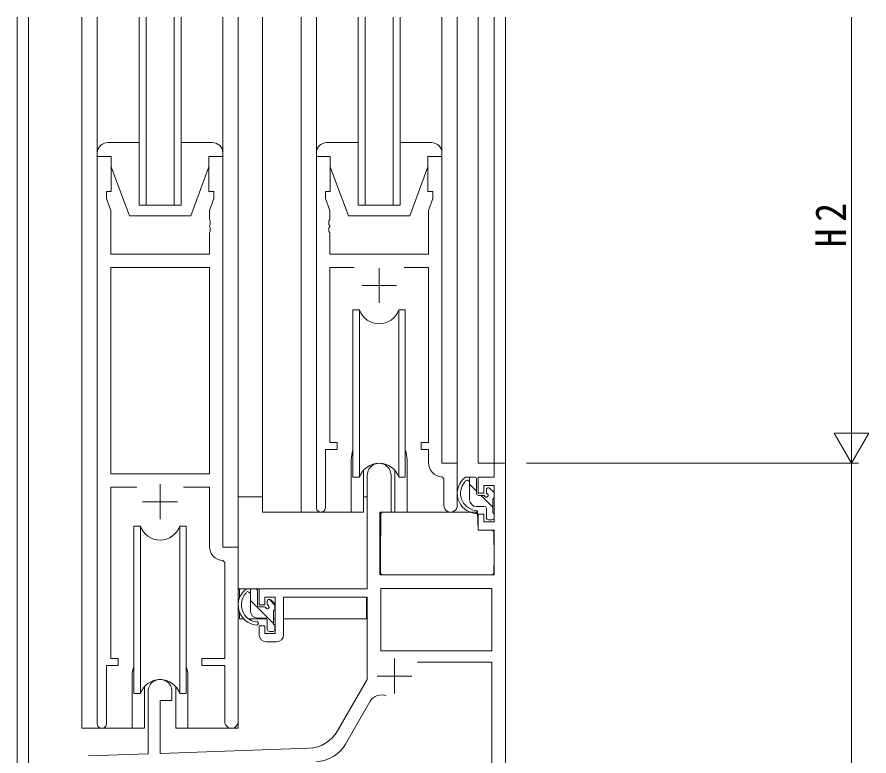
# Model space of a CAD drawing. Units: millimetres, scale not verified. Extents: x -594 to 539, y -420 to 386.
# Drawn here: x -420.5 to -298.4, y 159.8 to 265.7 of the extents above; entities that cross this region are included whole.
import ezdxf

# ---------------------------------------------------------------- set-up
doc = ezdxf.new("R2010")
doc.units = ezdxf.units.MM
doc.header["$LTSCALE"] = 2
for name, color, linetype, lineweight in [('0-3_YKK_11', 7, 'Continuous', 9), ('0-4_YKK_12', 2, 'Continuous', 9), ('0-6_YKK_13', 4, 'Continuous', 9), ('0-7_YKK_D', 6, 'Continuous', 9)]:
    doc.layers.add(name, color=color, linetype=linetype, lineweight=lineweight)
doc.styles.add('ＭＳ ゴシック', font='')
doc.styles.get('ＭＳ ゴシック').set_extended_font_data('MS Gothic')

msp = doc.modelspace()

# ---------------------------------------------------------------- linework, layer by layer
at = {"layer": '0-3_YKK_11'}
for p, q in [((-409, 245.741), (-409, 164.391)), ((-407, 245.741), (-409, 245.741)), ((-407, 240.741), (-407, 245.741)), ((-393, 245.741), (-393, 240.741)), ((-391, 245.741), (-393, 245.741)), ((-391, 189.741), (-391, 245.741)), ((-377.6, 245.741), (-377.6, 195.391)), ((-375.6, 245.741), (-377.6, 245.741)), ((-375.6, 240.741), (-375.6, 245.741)), ((-361.6, 245.741), (-361.6, 240.741)), ((-359.6, 245.741), (-361.6, 245.741)), ((-359.6, 201.741), (-359.6, 245.741)), ((-407.7, 240.741), (-407, 240.741)), ((-407.7, 239.741), (-407.7, 240.741)), ((-393, 240.741), (-392.3, 240.741)), ((-392.3, 240.741), (-392.3, 239.741)), ((-376.3, 240.741), (-375.6, 240.741)), ((-376.3, 239.741), (-376.3, 240.741)), ((-361.6, 240.741), (-360.9, 240.741)), ((-360.9, 240.741), (-360.9, 239.741)), ((-407.07, 238.01), (-407.7, 239.741)), ((-392.3, 239.741), (-392.93, 238.01)), ((-375.67, 238.01), (-376.3, 239.741)), ((-360.9, 239.741), (-361.53, 238.01)), ((-407.07, 231.741), (-407.07, 238.01)), ((-392.93, 238.01), (-392.93, 236.699)), ((-375.67, 236.699), (-375.67, 238.01)), ((-361.53, 238.01), (-361.53, 231.741)), ((-392.93, 236.699), (-392.81, 236.516)), ((-392.81, 235.966), (-392.93, 235.783)), ((-392.93, 235.783), (-392.93, 235.699)), ((-392.93, 235.699), (-392.81, 235.516)), ((-392.81, 236.516), (-392.81, 235.966)), ((-375.79, 236.516), (-375.67, 236.699)), ((-375.79, 235.966), (-375.79, 236.516)), ((-375.67, 235.783), (-375.79, 235.966)), ((-375.79, 235.516), (-375.67, 235.699)), ((-375.67, 235.699), (-375.67, 235.783)), ((-392.81, 234.966), (-392.93, 234.783)), ((-392.93, 234.783), (-392.93, 231.741)), ((-392.81, 235.516), (-392.81, 234.966)), ((-375.79, 234.966), (-375.79, 235.516)), ((-375.67, 234.783), (-375.79, 234.966)), ((-375.67, 231.741), (-375.67, 234.783)), ((-392.93, 231.741), (-407.07, 231.741)), ((-361.53, 231.741), (-375.67, 231.741)), ((-407.07, 229.811), (-407.07, 200.241)), ((-392.93, 229.811), (-407.07, 229.811)), ((-407.07, 229.811), (-407.07, 200.241)), ((-392.93, 200.241), (-392.93, 229.811)), ((-375.67, 229.811), (-372.187, 229.811)), ((-375.67, 204.741), (-375.67, 229.811)), ((-368.6, 229.741), (-368.6, 224.741)), ((-365.013, 229.811), (-361.53, 229.811)), ((-361.53, 229.811), (-361.53, 204.741)), ((-371.1, 227.241), (-366.1, 227.241)), ((-374.6, 204.741), (-375.67, 204.741)), ((-374.6, 203.741), (-374.6, 204.741)), ((-362.6, 204.741), (-362.6, 203.741)), ((-361.53, 204.741), (-362.6, 204.741)), ((-376.3, 203.741), (-374.6, 203.741)), ((-376.3, 195.391), (-376.3, 203.741)), ((-362.6, 203.741), (-361.53, 203.741)), ((-361.53, 203.741), (-361.53, 201.811)), ((-357.4, 201.741), (-359.6, 201.741)), ((-357.4, 195.706), (-357.4, 201.741)), ((-352.13, 201.741), (-350.5, 201.741)), ((-352.13, 199.741), (-352.13, 201.741)), ((-350.5, 201.741), (-350.5, 101.741)), ((-407.07, 200.241), (-392.93, 200.241)), ((-370.3, 183.741), (-370.3, 200.041)), ((-366.9, 200.041), (-366.9, 194.741)), ((-359.617, 199.813), (-359.33, 199.513)), ((-359.33, 199.513), (-359.33, 195.706)), ((-354.4, 199.741), (-352.13, 199.741)), ((-354.4, 197.441), (-354.4, 199.741)), ((-407.07, 198.311), (-403.351, 198.311)), ((-407.07, 173.741), (-407.07, 198.311)), ((-400, 198.741), (-400, 193.741)), ((-396.65, 198.311), (-392.93, 198.311)), ((-392.93, 198.311), (-392.93, 189.811)), ((-353.6, 198.541), (-353.6, 197.441)), ((-352.13, 198.541), (-353.6, 198.541)), ((-352.13, 193.341), (-352.13, 198.541)), ((-353.6, 197.441), (-354.4, 197.441)), ((-402.5, 196.241), (-397.5, 196.241)), ((-368.5, 194.741), (-368.5, 185.741)), ((-366.9, 194.741), (-368.5, 194.741)), ((-354.4, 194.441), (-353.6, 194.441)), ((-354.4, 192.141), (-354.4, 194.441)), ((-353.6, 194.441), (-353.6, 193.341)), ((-353.6, 193.341), (-352.13, 193.341)), ((-352.13, 192.141), (-354.4, 192.141)), ((-352.13, 185.741), (-352.13, 192.141)), ((-388.8, 189.741), (-391, 189.741)), ((-388.8, 164.706), (-388.8, 189.741)), ((-391.017, 187.813), (-390.73, 187.513)), ((-390.73, 187.513), (-390.73, 173.741)), ((-368.5, 185.741), (-352.13, 185.741)), ((-385.8, 183.741), (-370.3, 183.741)), ((-385.8, 181.441), (-385.8, 183.741)), ((-352.43, 183.811), (-368.37, 183.811)), ((-368.37, 183.811), (-368.37, 174.841)), ((-352.43, 183.811), (-368.37, 183.811)), ((-352.43, 174.841), (-352.43, 183.811)), ((-385, 182.541), (-385, 181.441)), ((-383.5, 182.541), (-385, 182.541)), ((-383.5, 177.341), (-383.5, 182.541)), ((-382.3, 182.541), (-382.3, 177.141)), ((-370.3, 182.541), (-382.3, 182.541)), ((-370.3, 170.741), (-370.3, 182.541)), ((-385, 181.441), (-385.8, 181.441)), ((-385.8, 178.441), (-385, 178.441)), ((-385.8, 177.141), (-385.8, 178.441)), ((-385, 178.441), (-385, 177.341)), ((-385, 177.341), (-383.5, 177.341)), ((-383.3, 176.141), (-384.8, 176.141)), ((-368.37, 174.841), (-352.43, 174.841)), ((-406, 173.741), (-407.07, 173.741)), ((-406, 172.741), (-406, 173.741)), ((-394, 173.741), (-394, 172.741)), ((-390.73, 173.741), (-394, 173.741)), ((-366.4, 173.741), (-366.4, 168.741)), ((-407.7, 172.741), (-406, 172.741)), ((-407.7, 164.391), (-407.7, 172.741)), ((-394, 172.741), (-390.73, 172.741)), ((-390.73, 172.741), (-390.73, 164.706)), ((-352.43, 173.211), (-363.114, 173.211)), ((-352.43, 124.171), (-352.43, 173.211)), ((-368.9, 171.241), (-363.9, 171.241)), ((-374.555, 163.373), (-370.3, 170.741)), ((-401.7, 160.073), (-401.7, 169.041)), ((-398.3, 169.041), (-398.3, 167.741)), ((-400, 167.741), (-400, 160.132)), ((-398.3, 167.741), (-400, 167.741)), ((-369.869, 167.628), (-373.418, 161.481)), ((-410.235, 159.775), (-401.7, 160.073)), ((-400, 160.132), (-378.71, 160.876))]:
    msp.add_line(p, q, dxfattribs=at)
for centre, radius, start, end in [((-368.6, 200.041), 1.7, 359.99998, 180), ((-359.53, 201.811), 2, 179.99998, 267.50807), ((-376.95, 195.391), 0.65, 179.99998, 0), ((-358.365, 195.706), 0.965, 179.99998, 0), ((-390.93, 189.811), 2, 179.99998, 267.50807), ((-384.8, 177.141), 1, 180, 269.99998), ((-383.3, 177.141), 1, 270, 359.99998), ((-400, 169.041), 1.7, 359.99998, 180), ((-368.31, 166.729), 1.8, 67.06293, 150), ((-408.35, 164.391), 0.65, 179.99998, 0), ((-389.765, 164.706), 0.965, 179.99998, 0), ((-378.885, 165.873), 5, 271.99998, 329.99998), ((-377.748, 163.981), 5, 272, 330)]:
    msp.add_arc(centre, radius, start, end, dxfattribs=at)
at = {"layer": '0-4_YKK_12'}
for p, q in [((-420.5, 158.041), (-420.5, 265.741)), ((-418.87, 265.741), (-418.87, 148.141)), ((-411.2, 265.741), (-411.2, 163.741)), ((-403, 238.741), (-403, 265.741)), ((-402, 265.741), (-402, 238.741)), ((-398, 238.741), (-398, 265.741)), ((-397, 265.741), (-397, 238.741)), ((-388.8, 265.741), (-388.8, 163.741)), ((-385.3, 265.741), (-385.3, 194.741)), ((-379.8, 265.741), (-379.8, 194.741)), ((-371.6, 238.741), (-371.6, 265.741)), ((-370.6, 265.741), (-370.6, 238.741)), ((-366.6, 238.741), (-366.6, 265.741)), ((-365.6, 265.741), (-365.6, 238.741)), ((-357.4, 265.741), (-357.4, 201.441)), ((-354.4, 265.741), (-354.4, 201.741)), ((-352.13, 201.741), (-352.13, 265.741)), ((-350.5, 265.741), (-350.5, 201.741)), ((-397, 238.741), (-403, 238.741)), ((-365.6, 238.741), (-371.6, 238.741)), ((-372.6, 202.241), (-372.6, 194.741)), ((-364.6, 202.241), (-364.6, 194.741)), ((-351.83, 201.741), (-354.4, 201.741)), ((-372.6, 194.741), (-385.3, 194.741)), ((-404, 171.241), (-404, 163.741)), ((-396, 171.241), (-396, 163.741)), ((-404, 163.741), (-411.2, 163.741)), ((-388.8, 163.741), (-396, 163.741))]:
    msp.add_line(p, q, dxfattribs=at)
for centre, start, end in [((-368.6, 202.241), 159.63586, 179.99998), ((-368.6, 202.241), 0, 20.36412), ((-400, 171.241), 159.63586, 179.99998), ((-400, 171.241), 0, 20.36412)]:
    msp.add_arc(centre, 4, start, end, dxfattribs=at)
at = {"layer": '0-6_YKK_13'}
for p, q in [((-409, 265.741), (-409, 246.241)), ((-391, 265.741), (-391, 246.241)), ((-377.6, 265.741), (-377.6, 246.241)), ((-359.6, 265.741), (-359.6, 246.241)), ((-403, 247.741), (-407.5, 247.741)), ((-392.5, 247.741), (-397, 247.741)), ((-371.6, 247.741), (-376.1, 247.741)), ((-361.1, 247.741), (-365.6, 247.741)), ((-409, 246.241), (-409, 245.741)), ((-409, 245.741), (-407, 245.741)), ((-407, 245.741), (-407, 244.241)), ((-393, 245.741), (-391, 245.741)), ((-393, 244.241), (-393, 245.741)), ((-391, 245.741), (-391, 246.241)), ((-377.6, 246.241), (-377.6, 245.741)), ((-377.6, 245.741), (-375.6, 245.741)), ((-375.6, 245.741), (-375.6, 244.241)), ((-361.6, 245.741), (-359.6, 245.741)), ((-361.6, 244.241), (-361.6, 245.741)), ((-359.6, 245.741), (-359.6, 246.241)), ((-407, 244.241), (-404.4, 237.241)), ((-393, 244.241), (-395.6, 237.241)), ((-375.6, 244.241), (-373, 237.241)), ((-361.6, 244.241), (-364.2, 237.241)), ((-404.4, 237.241), (-395.6, 237.241)), ((-373, 237.241), (-364.2, 237.241)), ((-371.429, 199.741), (-371.429, 223.741)), ((-365.772, 199.741), (-365.772, 223.741)), ((-364.85, 223.741), (-365.772, 223.741)), ((-364.85, 199.741), (-364.85, 223.741)), ((-370.85, 200.726), (-370.85, 194.741)), ((-366.35, 194.741), (-366.35, 200.726)), ((-372.35, 199.741), (-371.429, 199.741)), ((-365.772, 199.741), (-364.85, 199.741)), ((-354.93, 199.741), (-356.23, 199.741)), ((-355.63, 196.541), (-355.63, 199.741)), ((-354.63, 197.441), (-354.63, 199.441)), ((-354.63, 197.769), (-355.63, 198.768)), ((-353.23, 197.941), (-353.23, 197.602)), ((-352.218, 197.653), (-352.718, 198.153)), ((-385.3, 196.941), (-388.796, 196.941)), ((-388.796, 183.741), (-388.796, 196.941)), ((-370.85, 196.941), (-370.3, 196.941)), ((-353.691, 197.141), (-354.33, 197.141)), ((-352.33, 195.468), (-354.003, 197.141)), ((-352.33, 194.641), (-352.33, 196.641)), ((-352.13, 196.841), (-352.13, 197.441)), ((-353.53, 195.541), (-354.63, 195.541)), ((-370.85, 194.741), (-372.6, 194.741)), ((-368.376, 194.444), (-368.43, 188.241)), ((-354.498, 194.741), (-368.076, 194.741)), ((-364.6, 194.741), (-366.35, 194.741)), ((-354.498, 194.741), (-354.43, 192.141)), ((-353.23, 195.241), (-353.23, 193.941)), ((-352.13, 193.941), (-352.13, 194.441)), ((-352.93, 193.641), (-352.43, 193.641)), ((-402.829, 168.741), (-402.829, 192.741)), ((-397.172, 168.741), (-397.172, 192.741)), ((-396.25, 192.741), (-397.172, 192.741)), ((-396.25, 168.741), (-396.25, 192.741)), ((-368.396, 192.241), (-368.5, 192.241)), ((-354.43, 192.141), (-352.462, 192.141)), ((-352.13, 188.241), (-352.162, 191.844)), ((-368.43, 188.241), (-368.411, 186.038)), ((-352.15, 186.038), (-352.13, 188.241)), ((-368.5, 187.311), (-368.422, 187.232)), ((-368.111, 185.741), (-352.45, 185.741)), ((-370.6, 183.741), (-388.796, 183.741)), ((-388.596, 183.741), (-388.596, 182.489)), ((-386.33, 183.741), (-387.63, 183.741)), ((-387.03, 180.541), (-387.03, 183.741)), ((-386.03, 181.441), (-386.03, 183.441)), ((-383.73, 178.785), (-387.03, 182.085)), ((-384.63, 181.941), (-384.63, 181.602)), ((-383.53, 181.414), (-384.357, 182.24)), ((-383.618, 181.653), (-384.118, 182.153)), ((-370.396, 182.461), (-370.396, 179.441)), ((-385.091, 181.141), (-385.73, 181.141)), ((-383.53, 180.841), (-383.53, 181.441)), ((-388.596, 180.351), (-388.596, 179.441)), ((-384.93, 179.541), (-386.03, 179.541)), ((-383.73, 178.641), (-383.73, 180.641)), ((-388.596, 179.441), (-388.016, 179.441)), ((-387.319, 179.441), (-384.707, 179.441)), ((-384.63, 179.241), (-384.63, 177.941)), ((-383.73, 179.441), (-383.5, 179.441)), ((-383.53, 177.941), (-383.53, 178.441)), ((-370.396, 179.441), (-382.3, 179.441)), ((-384.33, 177.641), (-383.83, 177.641)), ((-402.25, 169.725), (-402.25, 163.741)), ((-397.75, 163.741), (-397.75, 169.725)), ((-403.75, 168.741), (-402.829, 168.741)), ((-397.172, 168.741), (-396.25, 168.741)), ((-404, 163.741), (-402.25, 163.741)), ((-397.75, 163.741), (-396, 163.741))]:
    msp.add_line(p, q, dxfattribs=at)
for points in [[(-371.429, 223.741), (-372.35, 223.741), (-372.35, 199.741)], [(-402.829, 192.741), (-403.75, 192.741), (-403.75, 168.741)]]:
    msp.add_lwpolyline(points, dxfattribs=at)
for centre, radius, start, end in [((-407.5, 246.241), 1.5, 90, 180), ((-392.5, 246.241), 1.5, 0, 90), ((-376.1, 246.241), 1.5, 90, 180), ((-361.1, 246.241), 1.5, 0, 90), ((-368.6, 224.741), 3, 199.4715, 340.52849), ((-368.6, 198.741), 3, 19.47122, 160.52876), ((-354.516, 197.42), 2.885, 126.45192, 263.90388), ((-354.431, 197.454), 2.504, 139.45805, 259.25217), ((-356.491, 199.337), 0.3, 301.62189, 336.95038), ((-356.03, 199.141), 0.2, 36.86989, 156.95038), ((-355.63, 199.441), 0.3, 216.86989, 270), ((-354.93, 199.441), 0.3, 0, 90), ((-352.93, 197.941), 0.3, 45, 180), ((-354.33, 197.441), 0.3, 180, 270), ((-353.691, 196.841), 0.3, 33.05573, 90), ((-353.23, 197.141), 0.25, 213.05573, 56.94426), ((-352.93, 197.602), 0.3, 180, 236.94426), ((-352.33, 196.841), 0.2, 270, 0), ((-352.43, 197.441), 0.3, 0, 45), ((-354.63, 196.541), 1, 180, 270), ((-353.53, 195.241), 0.3, 0, 90), ((-368.076, 194.441), 0.3, 90, 179.5), ((-354.752, 194.791), 0.25, 253.63879, 125.58162), ((-352.33, 194.441), 0.2, 0, 90), ((-352.93, 193.941), 0.3, 180, 270), ((-352.43, 193.941), 0.3, 270, 0), ((-400, 193.741), 3, 199.4715, 340.52849), ((-352.462, 191.841), 0.3, 0.5, 90), ((-368.111, 186.041), 0.3, 180.5, 270), ((-352.45, 186.041), 0.3, 270, 359.49998), ((-385.916, 181.42), 2.885, 126.45192, 263.90388), ((-387.891, 183.337), 0.3, 301.62189, 336.95038), ((-387.43, 183.141), 0.2, 36.86989, 156.95038), ((-387.03, 183.441), 0.3, 216.86989, 270), ((-386.33, 183.441), 0.3, 0, 90), ((-385.831, 181.454), 2.504, 139.45805, 259.25217), ((-384.33, 181.941), 0.3, 45, 180), ((-385.73, 181.441), 0.3, 180, 270), ((-385.091, 180.841), 0.3, 33.05573, 90), ((-384.63, 181.141), 0.25, 213.05573, 56.94426), ((-384.33, 181.602), 0.3, 180, 236.94426), ((-383.73, 180.841), 0.2, 270, 0), ((-383.83, 181.441), 0.3, 0, 45), ((-386.03, 180.541), 1, 180, 270), ((-384.93, 179.241), 0.3, 0, 90), ((-386.152, 178.791), 0.25, 253.63879, 125.58162), ((-383.73, 178.441), 0.2, 0, 90), ((-384.33, 177.941), 0.3, 180, 270), ((-383.83, 177.941), 0.3, 270, 0), ((-400, 167.741), 3, 19.47122, 160.52876)]:
    msp.add_arc(centre, radius, start, end, dxfattribs=at)
at = {"layer": '0-7_YKK_D'}
for p, q in [((-300.9, 265.741), (-300.9, 206.741)), ((-300.9, 201.741), (-300.9, 210.401)), ((-298.4, 206.071), (-303.4, 206.071)), ((-300.9, 201.741), (-303.4, 206.071)), ((-300.9, 201.741), (-298.4, 206.071)), ((-347.5, 201.741), (-299.9, 201.741)), ((-318.8, 201.741), (-299.9, 201.741)), ((-300.9, 201.741), (-300.9, 101.741))]:
    msp.add_line(p, q, dxfattribs=at)

# ---------------------------------------------------------------- texts
at = {"layer": '0-7_YKK_D', "color": 7, "insert": (-301.7, 232.721), "char_height": 4.399, "attachment_point": 7, "rotation": 90, "style": 'ＭＳ ゴシック'}
msp.add_mtext('\\T1.36;\\W0.9;H2', dxfattribs=at)

doc.saveas('drawing.dxf')
